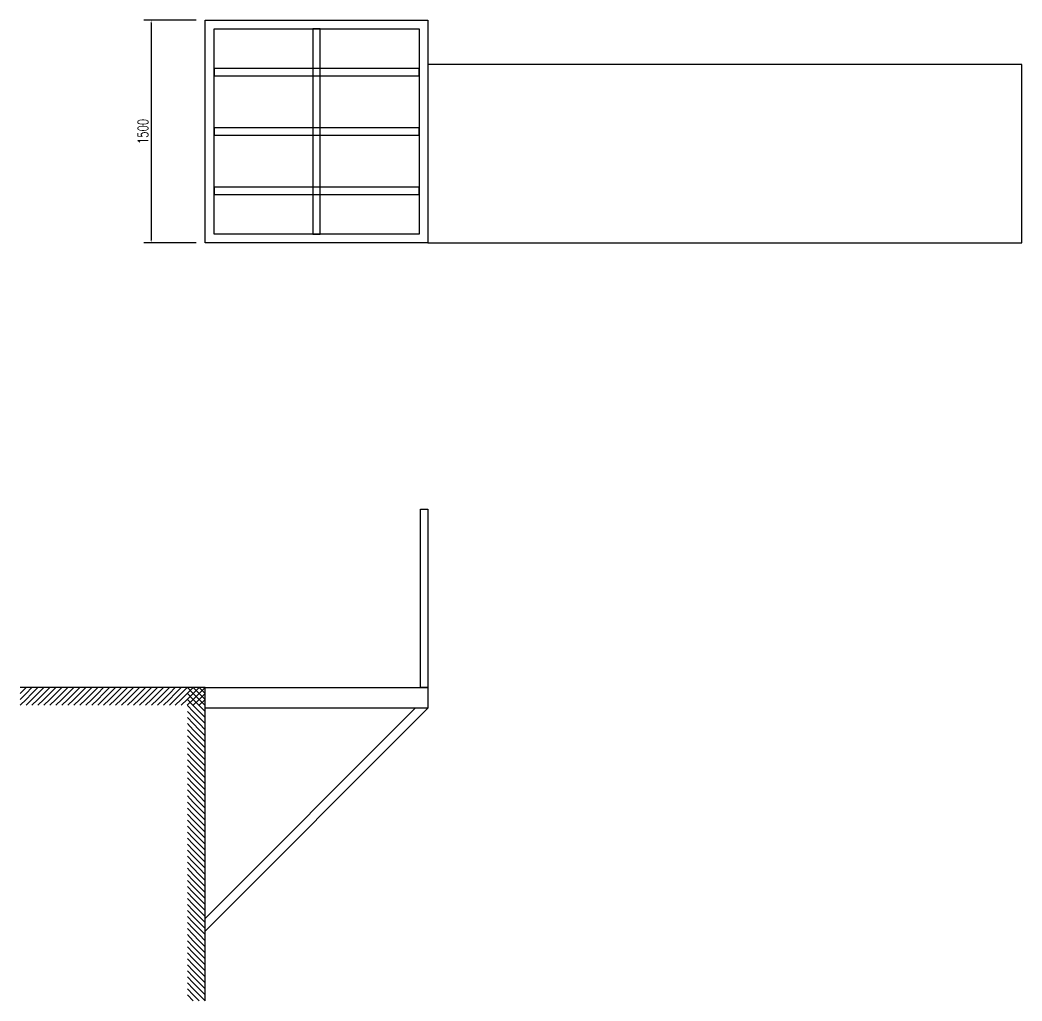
# Model space of a CAD drawing. Header units: millimetres. Extents: x 20612 to 122804, y 29227 to 156976.
# Drawn here: x 116057 to 122804, y 41381 to 47983 of the extents above; entities that cross this region are included whole.
import ezdxf

# ---------------------------------------------------------------- set-up
doc = ezdxf.new("R2010")
doc.units = ezdxf.units.MM
doc.header["$LTSCALE"] = 1000
for name, color, linetype in [('W-REVETMENT驳岸', 251, 'Continuous'), ('W-STEEL_FRAME钢架', 3, 'Continuous'), ('W-STEEL_KEEL钢龙骨', 5, 'Continuous')]:
    doc.layers.add(name, color=color, linetype=linetype)
doc.styles.add('STANDARD_T3', font='simplex.shx', dxfattribs={"width": 0.7, "bigfont": 'hztxt.shx'})
doc.dimstyles.new('W&&20', dxfattribs={"dimtxt": 70, "dimasz": 20, "dimexe": 50, "dimexo": 60, "dimgap": 20, "dimtad": 1, "dimdec": 0, "dimzin": 0, "dimdsep": 46, "dimtxsty": 'STANDARD_T3', "dimcen": 0.09, "dimclrd": 1, "dimclre": 1, "dimclrt": 7, "dimazin": 2, "dimtfac": 1, "dimtdec": 0, "dimtix": 1, "dimtmove": 2, "dimatfit": 3, "dimfxl": 0, "dimtolj": 1, "dimtzin": 0, "dimarcsym": 0})

# ---------------------------------------------------------------- blocks, each defined once
blk = doc.blocks.new('*D190')
at = {"color": 1, "lineweight": -2, "transparency": 16777216}
for p, q in [((117243.7, 47983.1), (116890, 47983.1)), ((116940, 47963.1), (116940, 46503.1)), ((117243.7, 46483.1), (116890, 46483.1))]:
    blk.add_line(p, q, dxfattribs=at)
at = {"color": 1, "transparency": 16777216}
for points in [[(116936.7, 47963.1), (116943.3, 47963.1), (116940, 47983.1)], [(116936.7, 46503.1), (116943.3, 46503.1), (116940, 46483.1)]]:
    blk.add_solid(points, dxfattribs=at)
at = {"layer": 'Defpoints', "color": 0, "transparency": 16777216}
for p in [(117303.7, 47983.1), (116940, 46483.1), (117303.7, 46483.1)]:
    blk.add_point(p, dxfattribs=at)
at = {"color": 7, "transparency": 16777216, "insert": (116885, 47233.1), "char_height": 70, "attachment_point": 5, "rotation": 90, "style": 'STANDARD_T3'}
blk.add_mtext('\\A1;1500', dxfattribs=at)
blk = doc.blocks.new('$LinePat$45度线')
at = {"color": 0}
for p, q in [((100, 0), (0, -100)), ((100, -100), (0, -200)), ((100, -200), (0, -300))]:
    blk.add_line(p, q, dxfattribs=at)

msp = doc.modelspace()

# ---------------------------------------------------------------- linework, layer by layer
for p, q in [((118803.702, 43351.101), (117303.702, 41851.101)), ((118718.849, 43351.101), (117303.702, 41935.953))]:
    msp.add_line(p, q)
for points in [[(118803.702, 46483.087), (122803.702, 46483.087), (122803.702, 47683.087), (118803.702, 47683.087)], [(118803.702, 43491.101), (118753.702, 43491.101), (118753.702, 44691.101), (118803.702, 44691.101)], [(117303.702, 43491.101), (118803.702, 43491.101), (118803.702, 43351.101), (117303.702, 43351.101)]]:
    msp.add_lwpolyline(points, close=True)
at = {"layer": 'W-REVETMENT驳岸'}
msp.add_lwpolyline([(117303.702, 41381.34), (117303.702, 43491.101), (116057.069, 43491.101)], dxfattribs=at)
at = {"layer": 'W-STEEL_FRAME钢架'}
for points in [[(117303.702, 47983.087), (118803.702, 47983.087), (118803.702, 46483.087), (117303.702, 46483.087)], [(117363.702, 47923.087), (118743.702, 47923.087), (118743.702, 46543.087), (117363.702, 46543.087)]]:
    msp.add_lwpolyline(points, close=True, dxfattribs=at)
at = {"layer": 'W-STEEL_KEEL钢龙骨'}
for points in [[(118028.702, 47923.087), (118028.702, 46543.087), (118078.702, 46543.087), (118078.702, 47923.087)], [(117363.702, 47608.087), (118743.702, 47608.087), (118743.702, 47658.087), (117363.702, 47658.087)], [(117363.702, 47208.087), (118743.702, 47208.087), (118743.702, 47258.087), (117363.702, 47258.087)], [(117363.702, 46808.087), (118743.702, 46808.087), (118743.702, 46858.087), (117363.702, 46858.087)]]:
    msp.add_lwpolyline(points, close=True, dxfattribs=at)

# ---------------------------------------------------------------- block references
at = {"yscale": 0.4, "zscale": 0.4}
for p, xscale, rotation in [((116097.283, 43371.101), 0.4021394938532444, 180), ((116137.497, 43371.101), 0.4021394938532444, 180), ((116177.711, 43371.101), 0.4021394938532444, 180), ((116217.925, 43371.101), 0.4021394938532444, 180), ((116258.139, 43371.101), 0.4021394938532444, 180), ((116298.353, 43371.101), 0.4021394938532444, 180), ((116338.567, 43371.101), 0.4021394938532444, 180), ((116378.781, 43371.101), 0.4021394938532444, 180), ((116418.995, 43371.101), 0.4021394938532444, 180), ((116459.209, 43371.101), 0.4021394938532444, 180), ((116499.423, 43371.101), 0.4021394938532444, 180), ((116539.637, 43371.101), 0.4021394938532444, 180), ((116579.851, 43371.101), 0.4021394938532444, 180), ((116620.065, 43371.101), 0.4021394938532444, 180), ((116660.279, 43371.101), 0.4021394938532444, 180), ((116700.492, 43371.101), 0.4021394938532444, 180), ((116740.706, 43371.101), 0.4021394938532444, 180), ((116780.92, 43371.101), 0.4021394938532444, 180), ((116821.134, 43371.101), 0.4021394938532444, 180), ((116861.348, 43371.101), 0.4021394938532444, 180), ((116901.562, 43371.101), 0.4021394938532444, 180), ((116941.776, 43371.101), 0.4021394938532444, 180), ((116981.99, 43371.101), 0.4021394938532444, 180), ((117022.204, 43371.101), 0.4021394938532444, 180), ((117062.418, 43371.101), 0.4021394938532444, 180), ((117102.632, 43371.101), 0.4021394938532444, 180), ((117142.846, 43371.101), 0.4021394938532444, 180), ((117183.06, 43371.101), 0.4021394938532444, 180), ((117223.274, 43371.101), 0.4021394938532444, 180), ((117183.702, 43450.528), 0.4057232176504309, 90), ((117183.702, 43409.956), 0.4057232176504309, 90), ((117263.488, 43371.101), 0.4021394938532444, 180), ((117303.702, 43371.101), 0.4021394938532444, 180), ((117183.702, 43369.384), 0.4057232176504309, 90), ((117183.702, 43328.811), 0.4057232176504309, 90), ((117183.702, 43288.239), 0.4057232176504309, 90), ((117183.702, 43247.667), 0.4057232176504309, 90), ((117183.702, 43207.094), 0.4057232176504309, 90), ((117183.702, 43166.522), 0.4057232176504309, 90), ((117183.702, 43125.95), 0.4057232176504309, 90), ((117183.702, 43085.377), 0.4057232176504309, 90), ((117183.702, 43044.805), 0.4057232176504309, 90), ((117183.702, 43004.233), 0.4057232176504309, 90), ((117183.702, 42963.66), 0.4057232176504309, 90), ((117183.702, 42923.088), 0.4057232176504309, 90), ((117183.702, 42882.516), 0.4057232176504309, 90), ((117183.702, 42841.944), 0.4057232176504309, 90), ((117183.702, 42801.371), 0.4057232176504309, 90), ((117183.702, 42760.799), 0.4057232176504309, 90), ((117183.702, 42720.227), 0.4057232176504309, 90), ((117183.702, 42679.654), 0.4057232176504309, 90), ((117183.702, 42639.082), 0.4057232176504309, 90), ((117183.702, 42598.51), 0.4057232176504309, 90), ((117183.702, 42557.937), 0.4057232176504309, 90), ((117183.702, 42517.365), 0.4057232176504309, 90), ((117183.702, 42476.793), 0.4057232176504309, 90), ((117183.702, 42436.22), 0.4057232176504309, 90), ((117183.702, 42395.648), 0.4057232176504309, 90), ((117183.702, 42355.076), 0.4057232176504309, 90), ((117183.702, 42314.503), 0.4057232176504309, 90), ((117183.702, 42273.931), 0.4057232176504309, 90), ((117183.702, 42233.359), 0.4057232176504309, 90), ((117183.702, 42192.786), 0.4057232176504309, 90), ((117183.702, 42152.214), 0.4057232176504309, 90), ((117183.702, 42111.642), 0.4057232176504309, 90), ((117183.702, 42071.069), 0.4057232176504309, 90), ((117183.702, 42030.497), 0.4057232176504309, 90), ((117183.702, 41989.925), 0.4057232176504309, 90), ((117183.702, 41949.352), 0.4057232176504309, 90), ((117183.702, 41908.78), 0.4057232176504309, 90), ((117183.702, 41868.208), 0.4057232176504309, 90), ((117183.702, 41827.635), 0.4057232176504309, 90), ((117183.702, 41787.063), 0.4057232176504309, 90), ((117183.702, 41746.491), 0.4057232176504309, 90), ((117183.702, 41705.918), 0.4057232176504309, 90), ((117183.702, 41665.346), 0.4057232176504309, 90), ((117183.702, 41624.774), 0.4057232176504309, 90), ((117183.702, 41584.202), 0.4057232176504309, 90), ((117183.702, 41543.629), 0.4057232176504309, 90), ((117183.702, 41503.057), 0.4057232176504309, 90), ((117183.702, 41462.485), 0.4057232176504309, 90), ((117183.702, 41421.912), 0.4057232176504309, 90), ((117183.702, 41381.34), 0.4057232176504309, 90)]:
    msp.add_blockref('$LinePat$45度线', p, dxfattribs=dict(at, xscale=xscale, rotation=rotation))

# ---------------------------------------------------------------- dimensions: what is measured, and where the dimension line sits
dim = msp.add_linear_dim(base=(116940.016, 46483.087), p1=(117303.702, 47983.087), p2=(117303.702, 46483.087), angle=90, dimstyle='W&&20')
dim.commit()
dim.dimension.update_dxf_attribs({"geometry": '*D190', "text_midpoint": (116885.016, 47233.087)})

doc.saveas('drawing.dxf')
